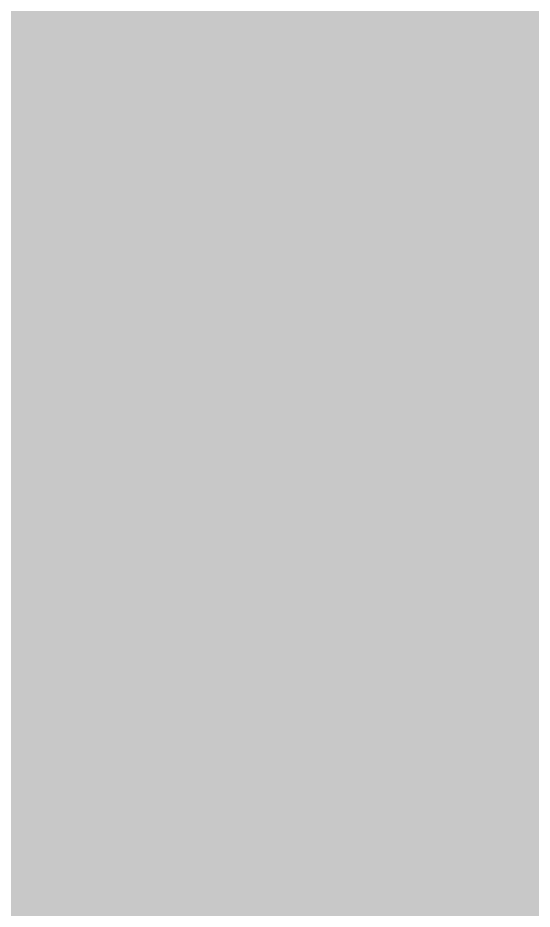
# Model space of a CAD drawing. Header units: millimetres. Extents: x 85 to 447, y 59 to 294.
# Drawn here: x 131.7613 to 131.8708, y 67.0842 to 67.2742 of the extents above; entities that cross this region are included whole.
import ezdxf

# ---------------------------------------------------------------- set-up
doc = ezdxf.new("R2010")
doc.units = ezdxf.units.MM
doc.layers.add('BG', color=7, linetype='Continuous')

msp = doc.modelspace()

# ---------------------------------------------------------------- hatches: boundary and pattern name
at = {"layer": 'BG', "true_color": 0x5e416d}
msp.add_hatch(color=197, dxfattribs=at).paths.add_polyline_path([(85.36801, 58.73387), (245.36791, 58.73387), (245.36791, 278.73386), (85.36801, 278.73386)])
at = {"layer": 'BG'}
msp.add_hatch(color=7, dxfattribs=at).paths.add_polyline_path([(131.91432, 67.27116), (131.94667, 67.25496), (131.94437, 67.25665), (131.94205, 67.2583), (131.93971, 67.25993), (131.93734, 67.26152), (131.93496, 67.26309), (131.93256, 67.26464), (131.93015, 67.26617), (131.92773, 67.26769), (131.9253, 67.2692), (131.92286, 67.2707), (131.92042, 67.2722), (131.91797, 67.2737), (131.91553, 67.2752), (131.91308, 67.27671), (131.91065, 67.27823), (131.90821, 67.27976), (131.90579, 67.28131), (131.90338, 67.28288), (131.90098, 67.28448), (131.8986, 67.28611), (131.89624, 67.28776), (131.89389, 67.28945), (131.89157, 67.29118), (131.88927, 67.29296), (131.88504, 67.29606), (131.88309, 67.28625), (131.88093, 67.27637), (131.87854, 67.26644), (131.87593, 67.25644), (131.8731, 67.24638), (131.87006, 67.23626), (131.86682, 67.22609), (131.86337, 67.21586), (131.85972, 67.20558), (131.85587, 67.19524), (131.85182, 67.18485), (131.84759, 67.17441), (131.84316, 67.16392), (131.83855, 67.15338), (131.83376, 67.1428), (131.82879, 67.13216), (131.82365, 67.12149), (131.81833, 67.11077), (131.81284, 67.1), (131.80719, 67.0892), (131.80138, 67.07835), (131.79541, 67.06747), (131.78929, 67.05655), (131.78302, 67.04559), (131.78427, 67.04549), (131.78555, 67.04536), (131.78685, 67.04521), (131.78817, 67.04503), (131.7895, 67.04483), (131.79085, 67.04461), (131.79222, 67.04436), (131.7936, 67.04411), (131.79499, 67.04383), (131.7964, 67.04354), (131.79783, 67.04323), (131.79926, 67.04291), (131.80071, 67.04258), (131.80216, 67.04223), (131.80363, 67.04188), (131.8051, 67.04152), (131.80658, 67.04116), (131.80807, 67.04079), (131.80956, 67.04041), (131.81106, 67.04004), (131.81256, 67.03966), (131.81407, 67.03928), (131.81558, 67.03891), (131.81709, 67.03853), (131.82278, 67.04862), (131.82835, 67.05868), (131.8338, 67.06871), (131.83911, 67.07871), (131.8443, 67.08868), (131.84936, 67.09861), (131.85427, 67.10852), (131.85905, 67.11839), (131.86369, 67.12824), (131.86818, 67.13804), (131.87253, 67.14781), (131.87673, 67.15754), (131.88077, 67.16724), (131.88466, 67.1769), (131.88838, 67.18651), (131.89195, 67.19609), (131.89535, 67.20563), (131.89859, 67.21512), (131.90165, 67.22457), (131.90454, 67.23398), (131.90726, 67.24335), (131.90979, 67.25266), (131.91215, 67.26193)])
at = {"layer": 'BG', "true_color": 0xdf2027}
msp.add_hatch(color=242, dxfattribs=at).paths.add_polyline_path([(131.81708, 67.03857), (131.83758, 67.03249), (131.85967, 67.02447), (131.88318, 67.01463), (131.90797, 67.0031), (131.93389, 66.98999), (131.96079, 66.97543), (131.98853, 66.95955), (132.01694, 66.94245), (132.04588, 66.92428), (132.0752, 66.90514), (132.10475, 66.88517), (132.13439, 66.86448), (132.16395, 66.8432), (132.1933, 66.82144), (132.22228, 66.79934), (132.25075, 66.77701), (132.27855, 66.75459), (132.30553, 66.73218), (132.33154, 66.70991), (132.35644, 66.68791), (132.38007, 66.6663), (132.40229, 66.64519), (132.42294, 66.62472), (132.44188, 66.60501), (132.44479, 66.61811), (132.44789, 66.63131), (132.45117, 66.64459), (132.45463, 66.65795), (132.45827, 66.67137), (132.46207, 66.68484), (132.46604, 66.69835), (132.47016, 66.71188), (132.47444, 66.72543), (132.47887, 66.73899), (132.48345, 66.75254), (132.48816, 66.76607), (132.493, 66.77957), (132.49798, 66.79303), (132.50308, 66.80644), (132.5083, 66.81978), (132.51363, 66.83305), (132.51907, 66.84624), (132.52462, 66.85932), (132.53027, 66.8723), (132.53601, 66.88516), (132.54184, 66.89788), (132.54775, 66.91047), (132.55375, 66.92289), (132.52732, 66.93293), (132.50096, 66.94333), (132.47467, 66.95409), (132.44845, 66.96521), (132.42231, 66.97668), (132.39625, 66.9885), (132.37028, 67.00066), (132.3444, 67.01316), (132.31862, 67.02599), (132.29294, 67.03914), (132.26736, 67.05262), (132.2419, 67.06642), (132.21656, 67.08053), (132.19133, 67.09494), (132.16623, 67.10966), (132.14127, 67.12468), (132.11644, 67.14), (132.09175, 67.1556), (132.0672, 67.17148), (132.04281, 67.18765), (132.01857, 67.20408), (131.99449, 67.22079), (131.97057, 67.23777), (131.94683, 67.255), (131.91444, 67.27119), (131.91224, 67.26196), (131.90986, 67.25269), (131.90731, 67.24337), (131.90457, 67.23401), (131.90166, 67.2246), (131.89859, 67.21514), (131.89534, 67.20565), (131.89193, 67.19611), (131.88836, 67.18653), (131.88462, 67.17692), (131.88073, 67.16726), (131.87669, 67.15757), (131.87249, 67.14783), (131.86815, 67.13807), (131.86365, 67.12826), (131.85902, 67.11842), (131.85424, 67.10855), (131.84933, 67.09864), (131.84428, 67.08871), (131.83909, 67.07874), (131.83378, 67.06874), (131.82833, 67.05871), (131.82277, 67.04865)])

doc.saveas('drawing.dxf')
